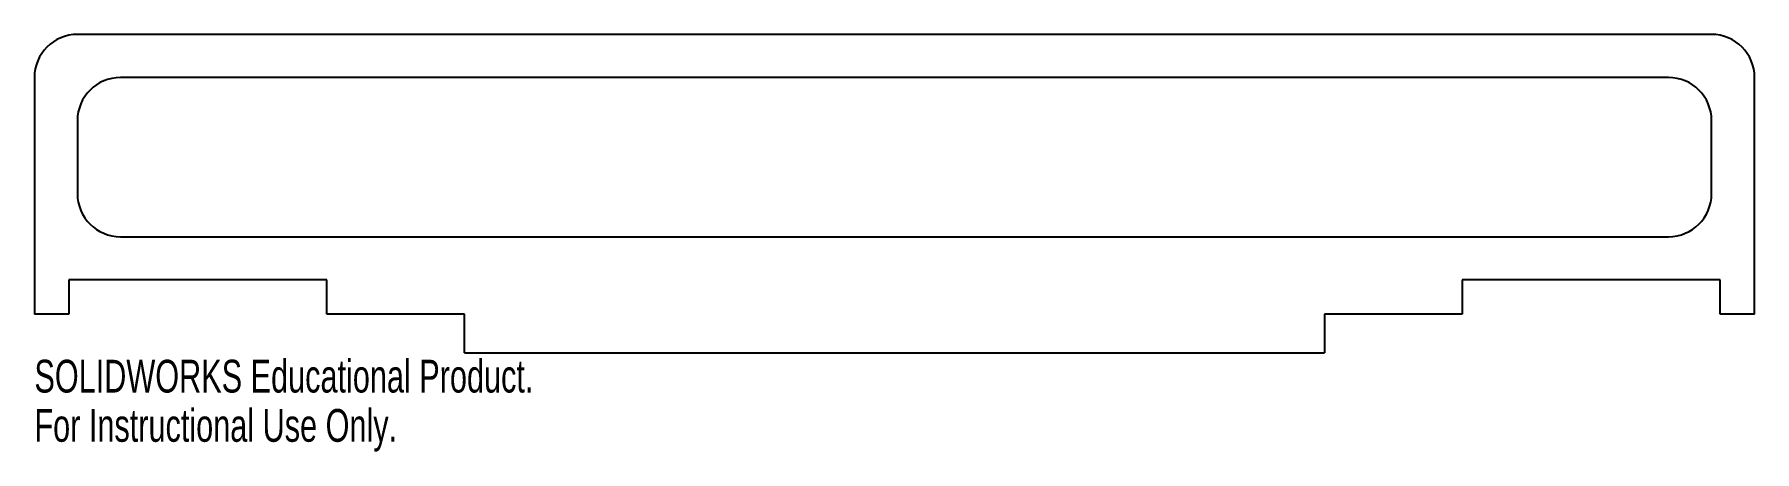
# Model space of a CAD drawing. Header units: inches. Extents: x -5 to 5, y -1.5 to 0.9.
import ezdxf

# ---------------------------------------------------------------- set-up
doc = ezdxf.new("R2010")
doc.units = ezdxf.units.IN
doc.header["$MEASUREMENT"] = 0
doc.styles.add('SLDTEXTSTYLE0', font='TXT', dxfattribs={"width": 0.7})

msp = doc.modelspace()

# ---------------------------------------------------------------- linework, layer by layer
at = {"color": 7, "linetype": 'Continuous', "lineweight": 25}
for p, q in [((4.75, 0.925), (-4.75, 0.925)), ((-5, 0.675), (-5, -0.7)), ((4.5, 0.675), (-4.5, 0.675)), ((5, -0.7), (5, 0.675)), ((-4.75, 0.425), (-4.75, 0)), ((4.75, 0), (4.75, 0.425)), ((-4.5, -0.25), (4.5, -0.25)), ((-3.3, -0.5), (-4.8, -0.5)), ((-4.8, -0.5), (-4.8, -0.7)), ((-3.3, -0.7), (-3.3, -0.5)), ((4.8, -0.5), (3.3, -0.5)), ((3.3, -0.5), (3.3, -0.7)), ((4.8, -0.7), (4.8, -0.5)), ((-4.8, -0.7), (-5, -0.7)), ((-2.5, -0.7), (-3.3, -0.7)), ((-2.5, -0.925), (-2.5, -0.7)), ((3.3, -0.7), (2.5, -0.7)), ((2.5, -0.7), (2.5, -0.925)), ((5, -0.7), (4.8, -0.7)), ((-2.5, -0.925), (2.5, -0.925))]:
    msp.add_line(p, q, dxfattribs=at)
for centre, start, end in [((-4.75, 0.675), 90, 180), ((4.75, 0.675), 0, 90), ((-4.5, 0.425), 90, 180), ((4.5, 0.425), 0, 90), ((-4.5, 0), 180, 270), ((4.5, 0), 270, 0)]:
    msp.add_arc(centre, 0.25, start, end, dxfattribs=at)

# ---------------------------------------------------------------- texts
at = {"color": 7, "linetype": 'Continuous', "char_height": 0.1903, "attachment_point": 1, "style": 'SLDTEXTSTYLE0'}
for s, insert in [('SOLIDWORKS Educational Product.', (-5, -0.965)), ('For Instructional Use Only.', (-5, -1.251))]:
    msp.add_mtext(s, dxfattribs=dict(at, insert=insert))

doc.saveas('drawing.dxf')
